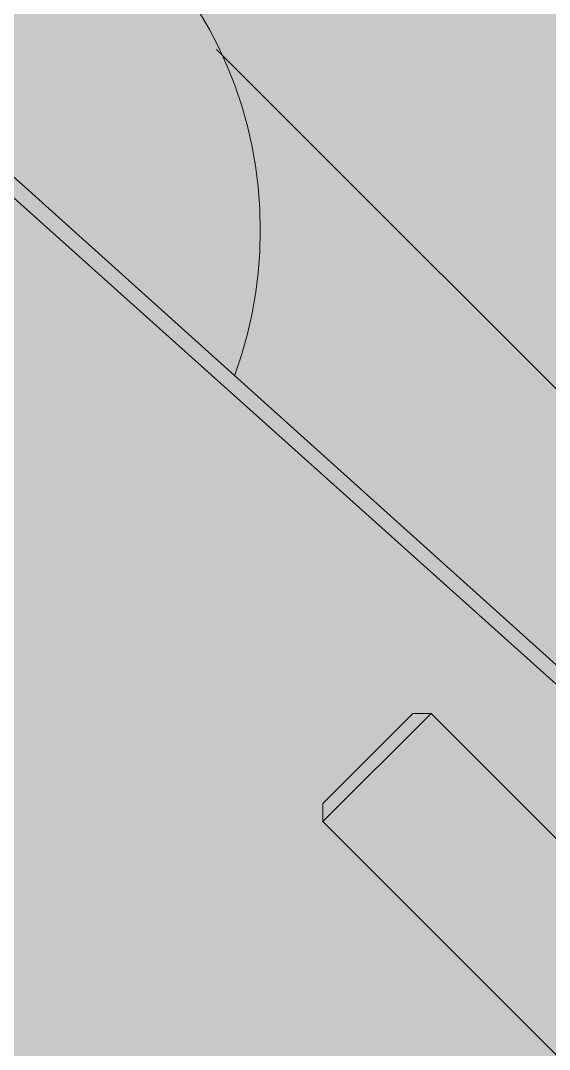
# Model space of a CAD drawing. Header units: millimetres. Extents: x -9578 to 51010, y -8688 to 62384.
# Drawn here: x 4266.5 to 4473.8, y 9334.6 to 9738 of the extents above; entities that cross this region are included whole.
import ezdxf
from ezdxf.enums import TextEntityAlignment as Align

# ---------------------------------------------------------------- set-up
doc = ezdxf.new("R2010")
doc.units = ezdxf.units.MM
doc.set_wipeout_variables(frame=1)
doc.layers.add('PDF_Geometry', color=250, linetype='Continuous')
doc.layers.add('Техника. Кран LTM 1030-2.1', color=250, linetype='Continuous', lineweight=15)
doc.layers.add('Техника. Кран LTM 1030-2.1 Штрих', color=7, linetype='Continuous', lineweight=15, true_color=0xffe79e)
doc.styles.add('arial', font='arial.ttf')

# ---------------------------------------------------------------- blocks, each defined once
blk = doc.blocks.new('LTM 1030-2.1-20250712.105428')
at = {"color": 0, "linetype": 'ByBlock', "lineweight": -2, "ltscale": 20, "transparency": 16777216}
for points in [[(157.0484848484965, 785.6040848824998), (133.9603223418876, 831.330846762921), (97.96079580129914, 867.7730487937235), (52.5196116598805, 891.4183185918464), (2.0164822110042264, 899.9876777201821), (-48.68099983003735, 892.6551941914854), (-94.68650965605688, 870.1275874466851), (-131.5659441345122, 834.5761133204317), (-155.7647895437705, 789.4272940572531), (-164.9507127211546, 739.0326632382905), (-158.2383560021116, 688.2493562636885), (-136.27466976426382, 641.9719699195384), (-101.17655805492441, 604.6608113414524), (-56.32684714132207, 579.9120046840267), (-6.04824194309952, 570.1108894759691), (44.81330492118968, 576.2021168212632), (91.35565574826265, 597.5986020347277), (129.09296559522775, 632.2381090392232), (154.38803699510893, 676.7820128070257), (164.80288032978766, 726.9370827233806), (165.00000000001165, 734.9999999999967)], [(209.999999999985, 761.0000000000109), (8240.000000000005, 761.0000000000109), (8240.000000000005, 261.9999999999982), (209.999999999985, 261.9999999999982)]]:
    blk.add_wipeout(points, dxfattribs=at)
at = {"layer": 'Техника. Кран LTM 1030-2.1 Штрих', "ltscale": 20, "true_color": 0xadadad, "transparency": 16777216}
h = blk.add_hatch(color=253, dxfattribs=at)
h.dxf.hatch_style = 1
edge = h.paths.add_edge_path()
edge.add_arc((0, 734.9999999999964), 165.0000000000215, 0, 360)
at = {"color": 0, "linetype": 'ByBlock', "lineweight": -2, "ltscale": 20, "transparency": 16777216}
blk.add_circle((0, 734.9999999999964), 165.0000000000215, dxfattribs=at)
blk.add_wipeout([(209.99999999998985, 763.9999999999962), (225.00000000001174, 763.9999999999981), (225.00000000001174, 799.9999999999981), (194.99999999999721, 799.9999999999981), (194.99999999999721, 763.9999999999981), (190.0408254779149, 764.5357201796393), (33.26116054212338, 790.4028832208329), (32.44721201444645, 785.4695792778274), (32.44721201444645, 785.4695792778274), (19.452199881003878, 791.7592452362265), (5.330958121148626, 794.7627048041719), (-9.09893165846671, 794.3060658168775), (-23.002017967776908, 790.4157664334831), (-23.002017967776737, 790.4157664334831), (-100.94878835291001, 883.309110071088), (-100.94878835291001, 883.309110071088), (-113.16878495955751, 889.670437662245), (-126.30776530326898, 885.5277330727216), (-132.66909289453338, 873.30773646613), (-128.5263883051257, 860.1687561223822), (-128.5263883051257, 860.1687561223822), (-50.579617919985196, 767.2754124847723), (-50.579617919985196, 767.2754124847723), (-55.827251891307355, 756.9844933136582), (-59.00554518561705, 745.8786781063565), (-59.996688464739975, 734.3696245100074), (-58.76394316400098, 722.8839369508368), (-58.76394316400098, 722.8839369508368), (-62.214588453304714, 714.3761064884237), (-99.85180374387261, 5.442176870736034), (-99.85180374387261, 5.442176870736034), (-99.93757251140818, -3.532930868790345), (-99.21824504208934, -12.479577347190684), (-97.69961623190994, -21.325688456287253), (-95.3939201416897, -29.999999999985448), (-95.3939201416897, -29.999999999985448), (-172.00000000005355, -29.999999999989086), (-172.00000000005355, -29.999999999989086), (-184.72792206135534, -35.27207793865614), (-189.9999999999709, -47.99999999997908), (-184.72792206136558, -60.72792206130646), (-172.00000000006833, -65.99999999998363), (-75.12655988397, -65.99999999999636), (-70.00000000018468, -71.41428429088046), (-70.00000000017747, -143.0748814162671), (-95.46859849218436, -187.18778800192194), (-95.46859849218436, -187.18778800192194), (-95.84485686494554, -188.29620942526265), (-95.76829975969832, -189.4642451372298), (-95.25058230172397, -190.5140722889564), (-94.37052228087401, -191.28586421330897), (-94.37052228087401, -191.28586421330863), (-70.00000000019924, -205.3561918123396), (-70.00000000019924, -259.9999999999927), (-70.00000000019924, -259.9999999999927), (-68.47759065042919, -267.65366864729356), (-64.14213562393866, -274.14213562372345), (-57.65366864751303, -278.47759065022035), (-50.00000000021373, -279.9999999999982), (-50.00000000021373, -279.9999999999982), (39.99999999979349, -280.0000000000091), (39.99999999979349, -280.0000000000091), (47.65366864710455, -278.47759065024184), (54.14213562354348, -274.1421356237481), (58.4775906500455, -267.6536686473145), (59.999999999822535, -260.00000000000546), (59.999999999800764, -227.9082764322502), (65.76533909442242, -217.9224161976016), (65.76533909442242, -217.9224161976016), (66.14159746718946, -216.8139947742343), (66.06504036190239, -215.64595906224315), (65.54732290385033, -214.59613191052495), (64.66726288290823, -213.82433998623662), (59.999999999793545, -211.12969450425408), (59.999999999793545, -165.8243401104446), (93.00000007209474, -165.8243401104537), (93.00000007209474, -165.8243401104537), (93.76536693682579, -165.672099175477), (94.41421363446955, -165.23855367282727), (94.84775913711877, -164.58970697518328), (95.00000007209468, -163.82434011045189), (95.00000007209468, -161.02484262620783), (95.00000007209468, -161.02484262620783), (94.74635911151597, -159.02636279584817), (94.0015196640042, -157.15460705145495), (92.81271217779488, -155.52826387427172), (91.25531922107342, -154.25046007572018), (91.25531922107342, -154.25046007572018), (91.25531922107342, -154.25046007572018), (86.8298079381666, -151.74806639966778), (82.19213826569649, -149.66500513457447), (77.38193679015797, -148.01907500549555), (72.44030429670681, -146.82433966879933), (64.00000007209468, -146.82433966879933), (64.00000007209468, -146.82433966879933), (63.23463320736897, -146.67209873381796), (62.58578650973101, -146.23855323116743), (62.15224100708525, -145.5897065335264), (62.000000072109174, -144.82433966879944), (62.000000072109174, -133.82434011044643), (62.000000072109174, -133.82434011044643), (61.84775913713014, -133.05897324571572), (61.414213634478415, -132.4101265480732), (60.76536693683357, -131.97658104542506), (60.00000007210201, -131.82434011045018), (59.999999999822535, -80.00000000663397), (59.999999999822535, -80.00000000663397), (70.34823144762561, -71.07127642411183), (79.38230166181421, -60.81488454999271), (86.93344698476938, -49.42242198819349), (92.86060598197668, -37.10670905177733), (92.86060598197668, -37.106709051777216), (97.91283760976233, -24.463354184441528), (107.19889820774273, -28.174025089638235), (202.53209800680352, -34.91288386473025), (202.53209800680352, -34.91288386473025), (223.96248798868683, -29.418090510406387), (237.81632891828198, -12.169164158896592), (238.55825510791033, 9.942007549347636), (225.89182654546758, 28.08080453963521), (225.89182654546758, 28.08080453963521), (151.72694906999538, 83.25870208878575), (142.44088847178222, 86.96937299396268), (174.9999999999899, 168.4494854589865), (174.9999999999899, 163.00000000000193), (204.99999999998994, 162.99999999999807), (204.99999999998255, 243.52534776656455), (209.99999999998985, 256.9999999999999)], dxfattribs=at)
at = {"layer": 'Техника. Кран LTM 1030-2.1 Штрих', "ltscale": 20, "transparency": 16777216}
h = blk.add_hatch(color=256, dxfattribs=at)
h.dxf.hatch_style = 1
edge = h.paths.add_edge_path()
edge.add_line((210, 257), (210, 763.9999999999964))
edge.add_line((210, 763.9999999999964), (225.0000000000146, 763.9999999999982))
edge.add_line((225.0000000000146, 763.9999999999982), (225.0000000000146, 799.9999999999982))
edge.add_line((225.0000000000146, 799.9999999999982), (195, 799.9999999999982))
edge.add_line((195, 799.9999999999982), (195, 763.9999999999982))
edge.add_line((195, 763.9999999999982), (190.0408254779177, 764.5357201796396))
edge.add_line((190.0408254779177, 764.5357201796396), (33.26116054212616, 790.4028832208332))
edge.add_line((33.26116054212616, 790.4028832208332), (32.44721201444918, 785.4695792778275))
edge.add_arc((-5.364331201462846e-11, 735.0000000003076), 59.99999999969966, 57.26277963627138, 112.5423968763599)
edge.add_line((-23.00201796778128, 790.4157664334834), (-100.9487883529073, 883.3091100710881))
edge.add_arc((-114.7375883289135, 871.7389330966141), 17.99999999997098, 40.00000000056052, 219.9999999995535)
edge.add_line((-128.526388305123, 860.1687561223825), (-50.57961791998241, 767.2754124847725))
edge.add_arc((-1.783462266757851e-12, 735.0000000000083), 59.9999999999408, 147.4576031236934, 191.6500993937801)
edge.add_line((-58.76394316399819, 722.8839369508369), (-62.21458845329471, 714.3761064884238))
edge.add_line((-62.21458845329471, 714.3761064884238), (-99.85180374386255, 5.442176870736148))
edge.add_arc((3.60259377885086e-10, 3.017674998773145e-11), 100.0000000003342, 176.8803211047081, 197.4576031236713)
edge.add_line((-95.3939201416797, -29.99999999998545), (-172.0000000000582, -29.99999999998909))
edge.add_arc((-171.9999999999709, -47.99999999998636), 17.99999999999727, 90.00000000027794, 269.999999999722)
edge.add_line((-172.0000000000582, -65.99999999998363), (-75.12655988396727, -65.99999999999636))
edge.add_line((-75.12655988396727, -65.99999999999636), (-70.00000000017462, -71.41428429088046))
edge.add_line((-70.00000000017462, -71.41428429088046), (-70.00000000017462, -143.0748814162671))
edge.add_line((-70.00000000017462, -143.0748814162671), (-95.46859849218163, -187.1877880019219))
edge.add_arc((-92.87052228073262, -188.6877880019306), 3.000000000087196, 150.0000000007709, 239.9999999980649)
edge.add_line((-94.37052228086395, -191.2858642133087), (-70.00000000020373, -205.3561918123396))
edge.add_line((-70.00000000020373, -205.3561918123396), (-70.00000000020373, -259.9999999999927))
edge.add_arc((-50.000000000201, -259.9999999999955), 20.00000000000273, 179.9999999999922, 269.9999999999922)
edge.add_line((-50.00000000020373, -279.9999999999982), (39.99999999979627, -280.0000000000091))
edge.add_arc((39.99999999982174, -260.0000000000055), 20.00000000000364, 269.999999999927, 360)
edge.add_line((59.99999999982538, -260.0000000000055), (59.99999999979627, -227.9082764322502))
edge.add_line((59.99999999979627, -227.9082764322502), (65.76533909441787, -217.9224161976017))
edge.add_arc((63.16726288313283, -216.4224161976322), 2.999999999925609, 329.9999999998529, 420.0000000040715)
edge.add_line((64.66726288291102, -213.8243399862367), (59.99999999979627, -211.1296945042541))
edge.add_line((59.99999999979627, -211.1296945042541), (59.99999999979627, -165.8243401104446))
edge.add_line((59.99999999979627, -165.8243401104446), (93.00000007209019, -165.8243401104537))
edge.add_arc((93.00000007209383, -163.8243401104573), 1.999999999996362, 269.9999999998957, 360.0000000001563)
edge.add_line((95.00000007209019, -163.8243401104519), (95.00000007209019, -161.0248426262078))
edge.add_arc((87.00000007207908, -161.0248426262082), 8.000000000011113, 2.442665995360588e-12, 57.8650719953862)
edge.add_arc((62.00000007281203, -200.8243401084674), 54.99999999792293, 57.86507199531934, 79.05750351719652)
edge.add_line((72.44030429670238, -146.8243396687994), (64.00000007209019, -146.8243396687994))
edge.add_arc((64.00000007211202, -144.8243396688067), 1.999999999992724, 179.9999999997916, 269.99999999937467, ccw=False)
edge.add_line((62.00000007211929, -144.8243396687994), (62.00000007211929, -133.8243401104464))
edge.add_arc((60.00000007211565, -133.8243401104537), 2.000000000003638, 2.084408316040139e-10, 90.00000000031268)
edge.add_line((60.00000007210474, -131.8243401104501), (59.99999999982538, -80.00000000663385))
edge.add_arc((-6.57019540994952e-08, 3.814800209056557e-08), 100.0000000751419, 306.8698976604846, 338.2185574178221)
edge.add_line((92.86060598198674, -37.10670905177722), (97.91283760976512, -24.46335418444141))
edge.add_line((97.91283760976512, -24.46335418444141), (107.1988982077455, -28.17402508963823))
edge.add_line((107.1988982077455, -28.17402508963823), (202.5320980068063, -34.91288386473025))
edge.add_arc((204.9999999999892, -3.386624314316578e-12), 34.99999999999801, 265.9566342260207, 413.351136084449)
edge.add_line((225.8918265454704, 28.08080453963521), (151.7269490699982, 83.25870208878587))
edge.add_line((151.7269490699982, 83.25870208878587), (142.440888471785, 86.96937299396268))
edge.add_line((142.440888471785, 86.96937299396268), (175, 168.4494854589866))
edge.add_line((175, 168.4494854589866), (175, 163.0000000000018))
edge.add_line((175, 163.0000000000018), (205, 162.9999999999982))
edge.add_line((205, 162.9999999999982), (204.9999999999854, 243.5253477665647))
edge.add_line((204.9999999999854, 243.5253477665647), (210, 257))
edge = h.paths.add_edge_path(flags=16)
edge.add_arc((204.9999999999854, -1.818989403545856e-12), 16.00000000008731, 0, 360)
at = {"color": 0, "linetype": 'ByBlock', "lineweight": -2, "ltscale": 20, "transparency": 16777216}
for points in [[(-128.526388305123, 860.1687561223825), (-50.57961791998241, 767.2754124847725, 0.1952521105233798), (-58.76394316399819, 722.8839369508369), (-62.21458845329471, 714.3761064884238), (-99.85180374386255, 5.442176870736148, 0.09002737642935434)], [(205, 764), (205, 256.9999999999945), (88.21757568293833, -35.25137359921973, -0.8490991782725715), (-94.85921355674509, 5.170068027220623), (-56.22348022868391, 714.0495758761808), (-62.21458845329471, 714.3761064884238)]]:
    blk.add_lwpolyline(points, format="xyb", dxfattribs=at)
for points in [[(-25.00000000001455, 441.9999999999964), (25, 441.9999999999982), (30, 436.9999999999927), (30, 76.99999999999454), (25, 71.99999999999818), (-25, 72.00000000000182), (-30.0000000000291, 77.00000000000182), (-30, 437.0000000000036), (-25.00000000001455, 441.9999999999964)], [(-30, 437.0000000000036), (30, 436.9999999999927)]]:
    blk.add_lwpolyline(points, dxfattribs=at)
blk = doc.blocks.new('LTM 1030-2.1-20250712.105709')
at = {"color": 0, "linetype": 'ByBlock', "lineweight": -2, "ltscale": 20, "transparency": 16777216}
blk.add_wipeout([(-34.999999999992724, -43.000000000007276), (9.912567062467105, -17.370694120631015), (9.912567062467105, -17.370694120631015), (19.294340270348158, -5.26577948004865), (17.362557402710195, 9.926812199194046), (5.2499513487070715, 19.298653083482805), (-9.941050656910988, 17.354409002817192), (-9.941050656911159, 17.354409002817192), (-35, 2.9999999999943157), (-35.000000000003695, 64.9999999999909), (-42.999999999992724, 64.9999999999909), (-42.99999999998903, -31.966991411010895), (-58, -31.966991411010895), (-58, -61.70912072529973), (-133.66676994003495, -48.33105838026154), (-135.7505480720356, -60.14875141639095), (-66, -72.44765496068976), (-66.0000000000037, -159.00000000001648), (-51.00000000000733, -159.0000000000091), (-51, -180.00000000001637), (-56.57864376268111, -180.0000000000092), (-62.410642224880576, -174.16800153778786), (-133.12132034353994, -244.87867965643272), (-134.00000000000733, -247.0000000000092), (-134.00000000000733, -353.00000000002376), (-133.12132034354727, -355.1213203435783), (-62.41064222488785, -425.83199846222317), (-60.999999999989086, -424.4213562373243), (-61.00000000000006, -441.5339946245276), (-66.00000000000722, -441.5339946245276), (-65.99999999996726, -620.0000000000018), (-75.00000000000358, -620.0000000000018), (-74.99999999998175, -655.000000000002), (-72.40192378865328, -659.4999999999874), (-72.40192378865328, -659.4999999999874), (-71.99999999999869, -660.9999999999859), (-72.4019237886381, -662.4999999999886), (-73.49999999998658, -663.5980762113479), (-74.99999999998539, -664.0000000000018), (-74.9999999999855, -664.0000000000018), (-130.99999999997823, -664.0000000000018), (-160.9999999999709, -666.6246599057795), (-160.99999999996004, -676.0000000000018), (-50.99999999995998, -675.9999999999873), (13.000000000032713, -673.9574468085139), (13.000000000040018, -712.0000000000091), (43.00000000004002, -712.0000000000018), (43.00000000001452, -611.9999999999873), (37.00000000003274, -611.9999999999873), (36.99999999998906, -348.0000000000057), (42.000000000007304, -348.00000000000546), (42.000000000007304, -348.00000000000546), (43.148050297099445, -347.77163859753944), (44.12132034356051, -347.12132034356557), (44.771638597530796, -346.14805029710215), (44.999999999992724, -345.0000000000091), (44.99999999998542, -255.00000000001648), (44.99999999998542, -255.00000000001648), (44.77163859753881, -253.85194970291502), (44.121320343572165, -252.87867965644307), (43.14805029710644, -252.22836140246693), (42.000000000007304, -252.0000000000092), (42.000000000007304, -252.0000000000092), (-34.99999999937063, -252.0000000000092)], dxfattribs=at)
blk = doc.blocks.new('LTM 1030-2.1-20250712.110226')
at = {"color": 0, "linetype": 'ByBlock', "lineweight": -2, "ltscale": 20, "transparency": 16777216}
blk.add_wipeout([(37.000000000003666, -650.9999999999964), (42.99999999998545, -650.9999999999964), (43.00000000001094, -751.0000000000109), (13.000000000010914, -751.0000000000182), (13.000000000003581, -712.957446808523), (-50.999999999989086, -714.9999999999964), (-160.99999999998914, -715.0000000000109), (-161, -705.6246599057886), (-131.00000000000733, -703.0000000000109), (-75.00000000001455, -703.0000000000109), (-75.00000000001455, -703.0000000000109), (-73.50000000001575, -702.5980762113569), (-72.40192378866732, -701.4999999999977), (-72.00000000002785, -699.999999999995), (-72.40192378868238, -698.4999999999964), (-75.00000000001091, -694.0000000000109), (-75.00000000003274, -659.0000000000108), (-65.99999999999642, -659.0000000000108), (-65.99999999999642, -377.0000000000109), (-60.999999999989086, -377.0000000000109), (-60.999999999989086, -397.0000000000182), (-51.00000000000722, -397.0000000000182), (-50.999999999992724, -153.99999999999636), (-65.99999999998914, -154.00000000000375), (-66, -70.00000000000364), (-136.00000000000722, -70.00000000000364), (-136.00000000000722, -58.000000000010914), (-57.99999999999994, -58.000000000010914), (-57.99999999999994, -31.966991411009076), (-42.999999999989086, -31.966991411009076), (-42.999999999992724, 54.99999999999636), (-35.00000000000358, 54.99999999999636), (-35, 2.999999999996362), (-9.941050656911074, 17.35440900281901), (-9.941050656911074, 17.35440900281901), (5.2499513487071, 19.29865308348485), (17.36255740271011, 9.926812199195865), (19.294340270348215, -5.265779480047058), (9.912567062467133, -17.370694120629196), (9.912567062467133, -17.370694120629196), (-34.999999999992724, -43.00000000000546), (-34.999999999083286, -377.00000000018565), (36.99999999998906, -376.9999999999891)], dxfattribs=at)
blk = doc.blocks.new('LTM 1030-2.1-20250712.102346')
at = {"color": 0, "linetype": 'ByBlock', "lineweight": -2, "ltscale": 20, "transparency": 16777216}
blk.add_wipeout([(-4729.999999999998, 130.00000000001455), (-4730.024100720816, 227.73138684134483), (-4650.024100720816, 227.7313868413603), (-4649.999999999994, 130.00000000002638), (-255.95876796299308, 130.0000000000191), (-250.00000000000364, 135.0000000000109), (-2.7284841053187847e-12, 135.00000000000728), (-2.7284841053187847e-12, 135.00000000000728), (45.61737209099101, 127.0592592592584), (85.86828899608099, 104.17119057053696), (116.0176085564417, 69.02836014885361), (132.51854662187725, 25.76499177605001), (133.4299228789505, -20.529385780170742), (133.15605338080422, -22.23657905439086), (98.22434770000746, -231.41300205242442), (98.22434770000746, -231.41300205242442), (91.06679568327945, -257.3585365375702), (78.7198386096079, -281.2740955235722), (61.71271623556186, -302.1345628995996), (40.77442156334382, -319.04577594927014), (40.77442156334382, -319.04577594927014), (-201.05298969719206, -475.9999999999991), (-240.00000000000728, -476.00000000001546), (-240.00000000000728, -507.99999999999545), (-5180.000000000008, -507.9999999999891), (-5180.000000000008, -517.4999999999818), (-5196.731981198996, -527.1602138493108), (-5196.731981198996, -527.1602138493108), (-5203.894670411204, -533.3713329882839), (-5208.229640989413, -541.8028303520523), (-5209.1134747963815, -551.2421605989939), (-5206.419066465272, -560.3318405413474), (-5179.001327148064, -613.1328268880998), (-5179.001327148064, -613.1328268880998), (-5170.037919233215, -647.5371481072707), (-5176.867022269807, -682.4278825752544), (-5198.139888408114, -710.9141102346257), (-5229.655126585817, -727.3698011226561), (-5265.188477262821, -728.5449562889607), (-5278.192488741253, -724.8677739656523), (-5370.000000000008, -690.2963944463818), (-5370.000000000008, -699.9999999999809), (-5382.000000000007, -699.9999999999809), (-5382.000000000007, -693.4712116614246), (-5389.013685008166, -687.069919477357), (-5879, -497.9702756378356), (-5878.999896664944, -535.3416258144489), (-5876.49989666499, -535.3416120295651), (-5876.499571103268, -594.3847571699507), (-5971.499571101824, -594.3852809964228), (-5971.499896663535, -535.3421358560072), (-5968.999896663586, -535.3421220711243), (-5969.000000000009, -507.9999999999809), (-8061.000000000472, -507.99999999997453), (-8061.000000000466, -580.0562945817392), (-8061.000000000466, -580.0562945817392), (-8061.761204675354, -583.8831289053905), (-8063.928932188603, -587.1273623936049), (-8067.173165676818, -589.2950899068528), (-8071.000000000468, -590.0562945817401), (-8141.000000000477, -590.0562945817401), (-8141.000000000477, -590.0562945817401), (-8144.8268343241225, -589.2950899068492), (-8148.071067812332, -587.1273623936004), (-8150.238795325573, -583.8831289053878), (-8151.000000000458, -580.0562945817392), (-8151.00000000048, -507.99999999997453), (-8180.936573000388, -507.9999999999809), (-8180.936573000388, -526.600181381832), (-8189.999032370978, -538.6325819379044), (-8189.999032370978, -538.6325819379044), (-8192.687949446794, -541.5488527217631), (-8195.899530331282, -543.8770834980769), (-8199.507440181396, -545.5256880106417), (-8203.369753652249, -546.42981464904), (-8203.369753652249, -546.42981464904), (-8203.369753652249, -546.42981464904), (-8203.790487246053, -546.3952118495727), (-8204.159451913722, -546.1900797343396), (-8204.410892945129, -545.8509757408328), (-8204.50000000047, -545.4383329856864), (-8204.50000000047, -545.4383329856864), (-8204.50000000047, -542.100181381832), (-8204.50000000047, -542.100181381832), (-8204.423879532984, -541.7174979494621), (-8204.207106781654, -541.3930746006363), (-8203.882683432827, -541.176301849312), (-8203.500000000453, -541.1001813818311), (-8203.500000000455, -541.100181381832), (-8200.500000000462, -541.100181381832), (-8200.500000000462, -541.100181381832), (-8197.318019485125, -539.7821618971684), (-8196.000000000467, -536.6001813818275), (-8197.318019485132, -533.4182008664902), (-8200.500000000473, -532.100181381833), (-8211.500000000462, -532.100181381833), (-8211.500000000462, -532.100181381833), (-8214.681980515805, -533.4182008664966), (-8216.000000000466, -536.6001813818402), (-8214.681980515803, -539.7821618971839), (-8211.500000000458, -541.1001813818439), (-8208.500000000462, -541.1001813818302), (-8208.500000000462, -541.1001813818302), (-8208.1173165681, -541.176301849322), (-8207.79289321928, -541.393074600649), (-8207.576120467958, -541.7174979494703), (-8207.50000000047, -542.1001813818348), (-8207.50000000047, -542.100181381832), (-8207.50000000047, -545.4383329856892), (-8207.50000000047, -545.4383329856892), (-8207.589107055828, -545.8509757408328), (-8207.840548087233, -546.1900797343442), (-8208.209512754891, -546.3952118495972), (-8208.630246348694, -546.4298146491046), (-8208.630246348694, -546.4298146491046), (-8212.492559819548, -545.5256880106872), (-8216.100469669658, -543.8770834981042), (-8219.312050554143, -541.5488527217758), (-8222.000967629952, -538.6325819379053), (-8222.000967629952, -538.6325819379044), (-8231.06342700043, -526.6001813818175), (-8231.06342700043, -507.9999999999809), (-8473.999999999993, -507.9999999999809), (-8473.999999999993, -552.9999999999791), (-8482.000000000015, -552.9999999999791), (-8568.142996991635, -590.1400601683163), (-8568.142996991635, -590.1400601683163), (-8575.15735888171, -592.3246014183087), (-8582.473207501469, -592.9968009203958), (-8589.768206601346, -592.1270415682457), (-8596.720938561499, -589.7536449540848), (-8596.720938561499, -589.7536449540848), (-8676.000000000015, -555.5868656628081), (-8676.000000000015, -558.9999999999745), (-8676.000000000015, -558.9999999999745), (-8676.38060233746, -560.9134171618007), (-8677.46446609408, -562.5355339059079), (-8679.086582838188, -563.6193976625345), (-8681.000000000015, -563.9999999999809), (-8681.000000000015, -563.9999999999818), (-8880.00000000003, -563.9999999999818), (-8880.00000000003, -554.6246599057595), (-8850, -551.9999999999745), (-8794.000000000007, -551.9999999999745), (-8791.401923788639, -547.4999999999964), (-8794.000000000007, -542.9999999999691), (-8794.000000000007, -472.9999999999709), (-8789.000000000015, -472.9999999999709), (-8789.000000000015, -196.99999999997362), (-8784.000000000007, -196.99999999997362), (-8784.000000000007, -195.99999999997362), (-8770.000000000007, -195.99999999997362), (-8770.000000000007, 99.74873734154244), (-8762, 99.74873734154608), (-8762, 129.75000000002), (-9100.000000000022, 129.75000000002), (-9100.000000000007, 153.35000000000218), (-9100.000000000007, 153.35000000000218), (-9100.426274617992, 151.2069727787548), (-9101.640202025443, 149.39020202535994), (-9103.456972778858, 148.1762746179429), (-9105.600000000117, 147.74999999999545), (-9105.600000000115, 147.74999999999727), (-9128.182500000003, 147.74999999997453), (-9128.182499999995, 140.24999999999636), (-9130.636875000091, 139.7499999999891), (-9132.999999999993, 139.7499999999891), (-9133, 132.74999999999272), (-9133.999999999993, 131.74999999999727), (-9142.000000000022, 131.74999999999727), (-9143.000000000007, 132.75000000000364), (-9143.000000000007, 139.74999999999272), (-9145.36312500004, 139.74999999999272), (-9147.81750000002, 140.24999999999636), (-9147.81750000002, 147.74999999999727), (-9163.000000000022, 147.74999999999727), (-9163.000000000007, 151.75000000000455), (-9105.6000000001, 151.75000000000455), (-9105.6000000001, 151.75000000000455), (-9104.987706508306, 151.87179274798928), (-9104.468629150177, 152.2186291501057), (-9104.121792748028, 152.73770650821461), (-9104.000000000007, 153.35000000000218), (-9104.000000000007, 153.35000000000218), (-9104.000000000007, 164.150000000006), (-9104.000000000007, 164.150000000006), (-9103.573725382072, 166.29302722124703), (-9102.359797974656, 168.1097979746446), (-9100.543027221258, 169.32372538206073), (-9098.40000000002, 169.74999999999636), (-9098.400000000016, 169.74999999999636), (-8762, 169.7500000000291), (-8762, 235.00000000002547), (-8754.000000000015, 235.00000000002547), (-8754.000000000015, 207.00000000002547), (-8748.999999999993, 207.00000000002547), (-8656.817587669597, 196.88057032436336), (-8656.817587669597, 196.88057032436336), (-8644.106238779132, 190.34825369465943), (-8638.999999999993, 177.00000000003183), (-8644.106238779128, 163.65174630539968), (-8656.81758766959, 157.1194296756912), (-8656.81758766959, 157.1194296756912), (-8748.999999999993, 147.00000000002547), (-8750, 147.00000000002547), (-8749.999999999818, 129.9999999999054), (-7675.415548719417, 129.99999999993452), (-7675.415548719404, 202.99999770868453), (-7595.415548719406, 202.99999770866998), (-7595.415548719444, 129.99999999993815)], dxfattribs=at)
blk = doc.blocks.new('*U78')
at = {"color": 0, "linetype": 'ByBlock', "lineweight": -2, "ltscale": 20, "transparency": 16777216}
blk.add_lwpolyline([(4823.182715344426, 9096.9625366968), (4300.769765132496, 9619.37548690873)], dxfattribs=at)
at = {"color": 0, "linetype": 'ByBlock', "lineweight": -2, "ltscale": 20, "transparency": 16777216, "xscale": -1, "rotation": 45}
blk.add_blockref('LTM 1030-2.1-20250712.105428', (4715.20637615172, 8986.126940175687), dxfattribs=at)
blk.add_blockref('LTM 1030-2.1-20250712.105709', (3914.054393067365, 9384.22805798371), dxfattribs=at)
blk.add_blockref('LTM 1030-2.1-20250712.110226', (3822.837618294315, 9308.567632396765), dxfattribs=at)
blk.add_blockref('LTM 1030-2.1-20250712.102346', (-2300, 2934), dxfattribs=at)
at = {"layer": 'Defpoints', "color": 250, "linetype": 'ByBlock', "lineweight": -2, "ltscale": 20, "transparency": 16777216, "style": 'arial', "width": 0.8}
blk.add_attdef('МАРКА', text='', height=150, rotation=45.00000000000921, dxfattribs=at).set_placement((3505.14527157291, 8446.530220113154), align=Align.MIDDLE_CENTER)

msp = doc.modelspace()

# ---------------------------------------------------------------- hatches: boundary and pattern name
at = {"lineweight": 35, "true_color": 0xfff1c8, "transparency": 33554687}
h = msp.add_hatch(color=254, dxfattribs=at)
h.dxf.hatch_style = 1
h.paths.add_polyline_path([(51009.57507490761, -8687.957036828584), (-9577.51037893024, -8687.957036828584), (-9577.51037893024, 62384.22043097158), (51009.57507490761, 62384.22043097158)])

# ---------------------------------------------------------------- linework, layer by layer
at = {"layer": 'PDF_Geometry'}
for centre, radius, start, end in [((-2029.787699352077, 721.4764988172958), 28609.89084217118, 11.42818818121481, 77.34720908329714), ((-2026.96889140573, 727.1261457366277), 24400.56833980171, 9.855630464580456, 75.67231645972714), ((-2015.732634087595, 739.9161149183522), 14032.34760138814, 6.423322601416041, 68.88560546894222)]:
    msp.add_arc(centre, radius, start, end, dxfattribs=at)
msp.add_open_spline([(3724.173216510489, 19073.53611196295), (9292.321933596186, 17241.30103405882), (14001.73432772681, 12810.58401529061), (16006.11220422894, 7322.844313446712)], degree=3, dxfattribs=at)

# ---------------------------------------------------------------- next in the draw order: block references
at = {"layer": 'Техника. Кран LTM 1030-2.1', "transparency": 16777216}
msp.add_blockref('*U78', (0, 150), dxfattribs=at)

doc.saveas('drawing.dxf')
